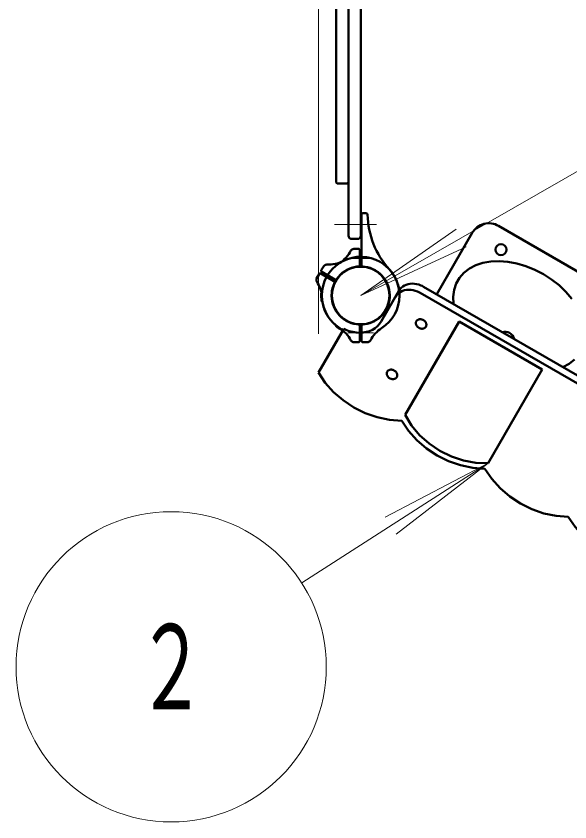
# Model space of a CAD drawing. Units: millimetres on the paper, scale 1:60. Extents: x -385 to 0, y -297 to 267.
# Drawn here: x -291.92 to -277.63, y 150.41 to 171.19 of the extents above; entities that cross this region are included whole.
import ezdxf
from ezdxf.enums import TextEntityAlignment as Align

# ---------------------------------------------------------------- set-up
doc = ezdxf.new("R2010")
doc.units = ezdxf.units.MM
doc.linetypes.add('USER2', pattern=[6, 3, -1, 1, -1])
doc.layers.add('LY_1', color=140, linetype='Continuous', lineweight=50)
doc.styles.add('ＭＳ ゴシック', font='')
doc.styles.get('ＭＳ ゴシック').set_extended_font_data('MS Gothic')

msp = doc.modelspace()

# ---------------------------------------------------------------- linework, layer by layer
at = {"layer": 'LY_1', "color": 7, "lineweight": 13}
for p, q in [((-284.119, 162.997), (-284.119, 239.957)), ((-271.223, 170.755), (-283.029, 163.986)), ((-283.029, 163.986), (-280.566, 165.699)), ((-283.029, 163.986), (-280.306, 165.245)), ((-284.551, 156.573), (-279.739, 159.665)), ((-279.739, 159.665), (-282.394, 158.269)), ((-279.739, 159.665), (-282.112, 157.829))]:
    msp.add_line(p, q, dxfattribs=at)
at = {"layer": 'LY_1'}
for p, q in [((-283.346, 165.527), (-283.346, 182.444)), ((-283.029, 165.527), (-283.029, 182.444)), ((-283.662, 166.921), (-283.662, 181.186)), ((-283.612, 166.871), (-283.396, 166.871)), ((-283.004, 164.767), (-283.004, 166.076)), ((-282.969, 166.11), (-282.882, 166.105)), ((-279.471, 165.781), (-272.428, 161.714)), ((-283.262, 165.444), (-283.112, 165.444)), ((-281.067, 164.017), (-280.154, 165.598)), ((-283.088, 165.193), (-283.21, 165.189)), ((-283.054, 164.767), (-283.054, 165.159)), ((-284.045, 164.641), (-283.98, 164.744)), ((-283.693, 164.398), (-284.033, 164.594)), ((-284.104, 164.538), (-284.166, 164.422)), ((-283.718, 164.355), (-284.058, 164.551)), ((-281.405, 164.213), (-272.819, 159.255)), ((-284.015, 164.152), (-284.018, 164.152)), ((-282.5, 163.317), (-282.043, 164.108)), ((-281.496, 164.055), (-272.91, 159.098)), ((-284.015, 163.819), (-284.018, 163.819)), ((-282.365, 163.573), (-282.355, 163.568)), ((-282.34, 163.617), (-282.33, 163.611)), ((-284.119, 161.997), (-283.467, 163.127)), ((-283.666, 163.215), (-283.668, 163.213)), ((-283.054, 163.205), (-283.054, 162.812)), ((-283.004, 163.205), (-283.004, 162.812)), ((-281.886, 160.905), (-280.493, 163.318)), ((-278.345, 162.078), (-280.493, 163.318)), ((-283.088, 162.779), (-283.219, 162.783)), ((-282.969, 162.779), (-282.848, 162.783)), ((-279.739, 159.665), (-278.345, 162.078))]:
    msp.add_line(p, q, dxfattribs=at)
at = {"layer": 'LY_1', "color": 7, "linetype": 'USER2', "lineweight": 13}
for p, q in [((-282.623, 165.819), (-283.708, 165.819)), ((-283.361, 164.944), (-282.697, 164.944)), ((-283.361, 163.027), (-282.697, 163.027))]:
    msp.add_line(p, q, dxfattribs=at)
at = {"layer": 'LY_1'}
for points in [[(-277.58, 163.902), (-277.734, 164.081), (-277.909, 164.248), (-278.104, 164.4), (-278.314, 164.535), (-278.536, 164.65), (-278.766, 164.743), (-278.999, 164.811), (-279.23, 164.854), (-279.457, 164.871), (-279.673, 164.861), (-279.876, 164.826), (-280.062, 164.765), (-280.226, 164.679), (-280.367, 164.57), (-280.481, 164.441), (-280.566, 164.293), (-280.621, 164.13), (-280.645, 163.954), (-280.636, 163.769)], [(-282.043, 164.108), (-282.016, 164.148), (-281.983, 164.184), (-281.946, 164.215), (-281.903, 164.242), (-281.857, 164.263), (-281.807, 164.278), (-281.754, 164.288), (-281.699, 164.292), (-281.643, 164.29), (-281.587, 164.281), (-281.531, 164.267), (-281.476, 164.247), (-281.44, 164.231), (-281.405, 164.213)], [(-282.134, 163.951), (-282.107, 163.991), (-282.074, 164.027), (-282.036, 164.058), (-281.994, 164.084), (-281.947, 164.106), (-281.897, 164.121), (-281.845, 164.131), (-281.79, 164.135), (-281.734, 164.132), (-281.678, 164.124), (-281.622, 164.11), (-281.567, 164.09), (-281.531, 164.074), (-281.496, 164.055)], [(-282.5, 163.317), (-282.543, 163.253), (-282.596, 163.195), (-282.657, 163.145), (-282.726, 163.103), (-282.801, 163.069), (-282.882, 163.045), (-282.967, 163.03), (-283.055, 163.025), (-283.145, 163.03), (-283.235, 163.045), (-283.325, 163.069), (-283.413, 163.102), (-283.44, 163.114), (-283.467, 163.127)], [(-277.817, 162.141), (-277.652, 162.226), (-277.512, 162.335)], [(-281.971, 160.757), (-282.286, 160.78), (-282.601, 160.847), (-282.91, 160.954), (-283.205, 161.101), (-283.479, 161.283), (-283.727, 161.496), (-283.942, 161.736), (-284.119, 161.997)], [(-281.886, 160.905), (-281.721, 160.634), (-281.512, 160.386), (-281.266, 160.165), (-280.989, 159.979), (-280.689, 159.832), (-280.375, 159.729), (-280.055, 159.673), (-279.739, 159.665)], [(-281.971, 160.757), (-281.794, 160.496), (-281.579, 160.256), (-281.332, 160.043), (-281.057, 159.861), (-280.762, 159.714), (-280.454, 159.607), (-280.138, 159.54), (-279.824, 159.517)], [(-279.824, 159.517), (-279.646, 159.256), (-279.432, 159.016), (-279.184, 158.803), (-278.91, 158.621), (-278.615, 158.474), (-278.306, 158.367), (-277.991, 158.3), (-277.676, 158.277)], [(-277.676, 158.277), (-277.499, 158.016), (-277.284, 157.776), (-277.036, 157.563), (-276.762, 157.381), (-276.467, 157.234), (-276.158, 157.127), (-275.843, 157.06), (-275.528, 157.037)]]:
    msp.add_lwpolyline(points, dxfattribs=at)
for points in [[(-281.348, 163.181), (-281.343, 163.19), (-281.339, 163.2), (-281.337, 163.21), (-281.335, 163.22), (-281.335, 163.23), (-281.335, 163.241), (-281.336, 163.252), (-281.339, 163.262), (-281.342, 163.273), (-281.347, 163.284), (-281.352, 163.294), (-281.359, 163.304), (-281.366, 163.313), (-281.374, 163.322), (-281.382, 163.331), (-281.392, 163.339), (-281.402, 163.346), (-281.412, 163.353), (-281.423, 163.358), (-281.434, 163.363), (-281.446, 163.367), (-281.458, 163.371), (-281.47, 163.373), (-281.481, 163.375), (-281.493, 163.375), (-281.505, 163.375), (-281.516, 163.373), (-281.527, 163.371), (-281.537, 163.368), (-281.548, 163.364), (-281.557, 163.359), (-281.566, 163.353), (-281.574, 163.346), (-281.581, 163.339), (-281.587, 163.331), (-281.593, 163.323), (-281.598, 163.314), (-281.601, 163.304), (-281.604, 163.294), (-281.605, 163.284), (-281.606, 163.274), (-281.606, 163.263), (-281.604, 163.252), (-281.602, 163.242), (-281.598, 163.231), (-281.594, 163.221), (-281.588, 163.21), (-281.582, 163.2), (-281.575, 163.191), (-281.567, 163.182), (-281.558, 163.173), (-281.549, 163.165), (-281.539, 163.158), (-281.528, 163.152), (-281.517, 163.146), (-281.506, 163.141), (-281.495, 163.137), (-281.483, 163.133), (-281.471, 163.131), (-281.459, 163.13), (-281.447, 163.129), (-281.436, 163.13), (-281.425, 163.131), (-281.414, 163.133), (-281.403, 163.136), (-281.393, 163.14), (-281.384, 163.145), (-281.375, 163.151), (-281.367, 163.158), (-281.36, 163.165), (-281.353, 163.173)], [(-282.098, 161.881), (-282.094, 161.89), (-282.09, 161.899), (-282.088, 161.909), (-282.086, 161.919), (-282.085, 161.93), (-282.086, 161.94), (-282.087, 161.951), (-282.09, 161.962), (-282.093, 161.972), (-282.098, 161.983), (-282.103, 161.993), (-282.11, 162.003), (-282.117, 162.013), (-282.125, 162.022), (-282.133, 162.03), (-282.143, 162.038), (-282.153, 162.045), (-282.163, 162.052), (-282.174, 162.058), (-282.185, 162.063), (-282.197, 162.067), (-282.209, 162.07), (-282.22, 162.072), (-282.232, 162.074), (-282.244, 162.074), (-282.256, 162.074), (-282.267, 162.073), (-282.278, 162.07), (-282.288, 162.067), (-282.298, 162.063), (-282.308, 162.058), (-282.317, 162.052), (-282.325, 162.046), (-282.332, 162.039), (-282.338, 162.031), (-282.344, 162.022), (-282.348, 162.013), (-282.352, 162.004), (-282.355, 161.994), (-282.356, 161.984), (-282.357, 161.973), (-282.356, 161.963), (-282.355, 161.952), (-282.352, 161.941), (-282.349, 161.931), (-282.344, 161.92), (-282.339, 161.91), (-282.333, 161.9), (-282.326, 161.89), (-282.318, 161.881), (-282.309, 161.873), (-282.3, 161.865), (-282.29, 161.858), (-282.279, 161.851), (-282.268, 161.845), (-282.257, 161.84), (-282.245, 161.836), (-282.234, 161.833), (-282.222, 161.83), (-282.21, 161.829), (-282.198, 161.829), (-282.187, 161.829), (-282.175, 161.83), (-282.164, 161.833), (-282.154, 161.836), (-282.144, 161.84), (-282.134, 161.845), (-282.126, 161.851), (-282.118, 161.857), (-282.11, 161.864), (-282.104, 161.872)]]:
    msp.add_lwpolyline(points, close=True, dxfattribs=at)
for centre, radius in [((-279.411, 165.169), 0.142), ((-283.029, 163.986), 0.743)]:
    msp.add_circle(centre, radius, dxfattribs=at)
at = {"layer": 'LY_1', "color": 7, "lineweight": 13}
msp.add_circle((-287.916, 154.411), 4, dxfattribs=at)
at = {"layer": 'LY_1'}
for centre, radius, start, end in [((-283.612, 166.921), 0.05, 180, 270), ((-283.396, 166.921), 0.05, 270, 0), ((-282.971, 166.076), 0.0333, 87, 180), ((-282.883, 166.072), 0.0333, 1.0841, 87), ((-280.684, 166.113), 2.167, 181.0841, 222.2172), ((-279.721, 165.348), 0.5, 60, 150), ((-283.262, 165.527), 0.0833, 180, 270), ((-283.112, 165.527), 0.0833, 270, 0), ((-284.02, 165.528), 0.833, 302.7272, 332.5412), ((-283.207, 165.105), 0.0833, 92, 152.5412), ((-283.087, 165.159), 0.0333, 0, 92), ((-283.029, 163.986), 1, 122.7272, 180), ((-283.869, 165.615), 0.833, 267.4588, 297.2728), ((-283.029, 163.986), 1, 60, 117.2728), ((-283.029, 163.986), 1, 17.7828, 60), ((-284.016, 164.623), 0.0333, 148, 240), ((-283.91, 164.699), 0.0833, 87.4588, 148), ((-283.91, 164.699), 0.0833, 87.4588, 148), ((-283.029, 163.986), 0.75, 94.2707, 180), ((-283.029, 163.986), 0.75, 334.2707, 145.7293), ((-283.087, 164.767), 0.0333, 274.2707, 0), ((-282.971, 164.767), 0.0333, 180, 265.7293), ((-283.029, 163.986), 0.75, 0, 85.7293), ((-283.029, 163.986), 1, 0, 42.2172), ((-284.087, 164.392), 0.0833, 152, 212.5412), ((-284.075, 164.522), 0.0333, 60, 152), ((-283.676, 164.427), 0.0333, 240, 325.7293), ((-284.86, 163.898), 0.833, 2.7272, 32.5412), ((-283.029, 163.986), 0.75, 154.2707, 325.7293), ((-283.735, 164.326), 0.0333, 334.2707, 60), ((-280.014, 164.953), 2.167, 197.7828, 202.0277), ((-283.029, 163.986), 1.017, 171.3731, 180), ((-283.029, 163.986), 1.017, 180, 188.6269), ((-284.018, 164.136), 0.0167, 90, 171.3731), ((-283.029, 163.986), 1, 180, 237.2728), ((-283.029, 163.986), 0.75, 180, 265.7293), ((-283.029, 163.986), 0.75, 274.2707, 0), ((-283.029, 163.986), 1, 302.7272, 0), ((-284.018, 163.836), 0.0167, 188.6269, 270), ((-283.029, 163.986), 1, 182.7272, 240), ((-282.382, 163.545), 0.0333, 60, 145.7293), ((-282.323, 163.646), 0.0333, 154.2707, 240), ((-283.653, 163.204), 0.0167, 150, 231.3731), ((-283.029, 163.986), 1.017, 231.3731, 240), ((-284.02, 162.443), 0.833, 27.4588, 57.2728), ((-283.087, 163.205), 0.0333, 0, 85.7293), ((-282.971, 163.205), 0.0333, 94.2707, 180), ((-282.038, 162.443), 0.833, 122.7272, 152.5412), ((-283.029, 163.986), 1.017, 240, 242.819), ((-283.029, 163.986), 1, 240, 242.866), ((-279.314, 162.803), 0.25, 14.4204, 105.5796), ((-283.207, 162.866), 0.0833, 207.4588, 268), ((-283.087, 162.812), 0.0333, 268, 0), ((-282.971, 162.812), 0.0333, 180, 272), ((-282.851, 162.866), 0.0833, 272, 332.5412), ((-282.851, 162.866), 0.0833, 272, 332.5412)]:
    msp.add_arc(centre, radius, start, end, dxfattribs=at)

# ---------------------------------------------------------------- texts
at = {"layer": 'LY_1', "color": 7, "style": 'ＭＳ ゴシック', "width": 0.6}
msp.add_text('２', height=2.199, dxfattribs=at).set_placement((-287.916, 154.411), align=Align.MIDDLE_CENTER)

doc.saveas('drawing.dxf')
